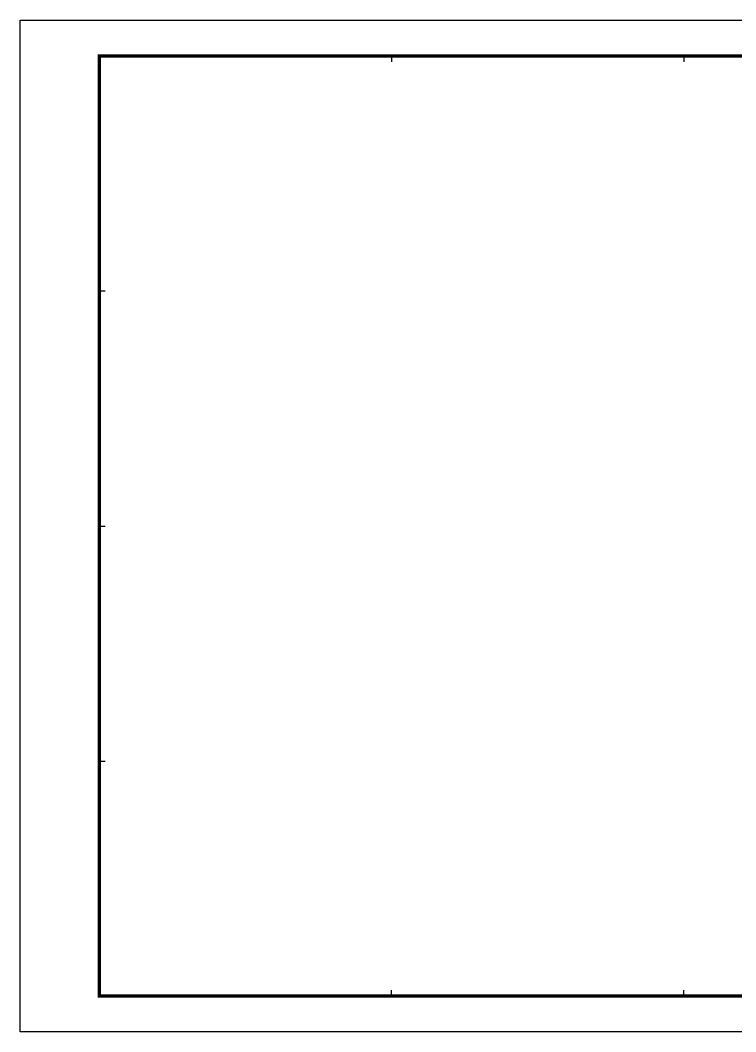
# Model space of a CAD drawing. Header units: millimetres. Extents: x 0 to 168200, y 0 to 118800.
# Drawn here: x 0 to 84100, y 0 to 118800 of the extents above; entities that cross this region are included whole.
import ezdxf

# ---------------------------------------------------------------- set-up
doc = ezdxf.new("R2010")
doc.units = ezdxf.units.MM
doc.layers.add('XR-SHEET-SHT', color=5, linetype='Continuous')
doc.layers.add('XR-SHEET-TEMP', color=171, linetype='Continuous', plot=False)

msp = doc.modelspace()

# ---------------------------------------------------------------- linework, layer by layer
at = {"layer": 'XR-SHEET-SHT', "color": 5}
msp.add_lwpolyline([(0, 118800), (168200, 118800), (168200, 0), (0, 0)], close=True, dxfattribs=at)
at = {"layer": 'XR-SHEET-SHT', "color": 5, "const_width": 400}
msp.add_lwpolyline([(9300, 114600), (163900, 114600), (163900, 4200), (9300, 4200)], close=True, dxfattribs=at)
at = {"layer": 'XR-SHEET-TEMP'}
for p, q in [((43650, 114600), (43650, 113900)), ((78000, 114600), (78000, 113900)), ((9300, 87000), (10000, 87000)), ((9300, 59400), (10000, 59400)), ((9300, 31800), (10000, 31800)), ((43650, 4200), (43650, 4900)), ((78000, 4200), (78000, 4900))]:
    msp.add_line(p, q, dxfattribs=at)

doc.saveas('drawing.dxf')
